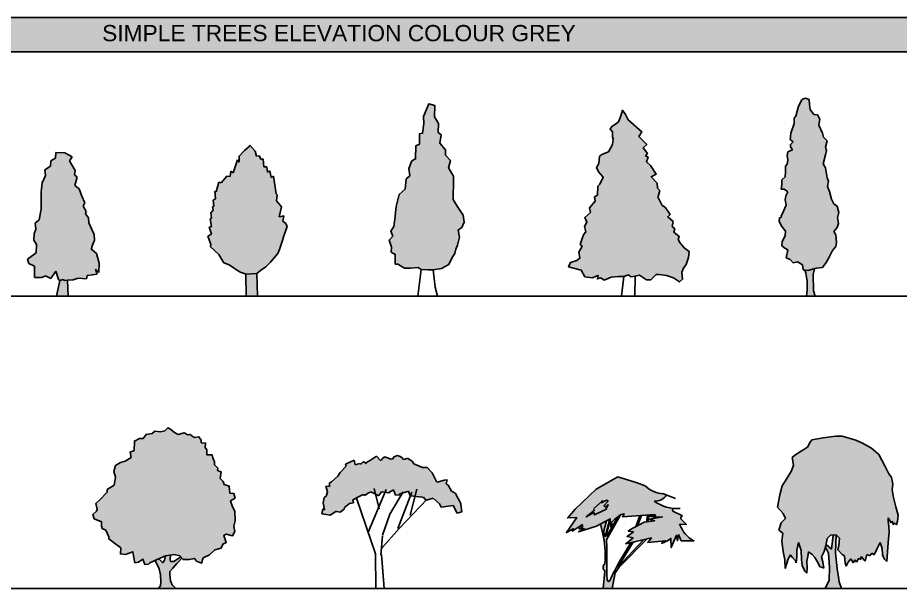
# Model space of a CAD drawing. Header units: millimetres. Extents: x 23281 to 186461, y 175321 to 253200.
# Drawn here: x 88103 to 142352, y 218105 to 253200 of the extents above; entities that cross this region are included whole.
import ezdxf

# ---------------------------------------------------------------- set-up
doc = ezdxf.new("R2010")
doc.units = ezdxf.units.MM
doc.layers.add('www.cad-blocks.net', color=7, linetype='Continuous')
doc.styles.get("Standard").update_dxf_attribs({"font": 'arial.ttf'})

# ---------------------------------------------------------------- blocks, each defined once
blk = doc.blocks.new('A$C625408B2')
for color, points in [(255, [(3917, 2867), (3983, 3142), (4118, 3458), (4086, 3802), (3946, 4105), (3766, 4517), (3734, 4831), (3556, 5065), (3594, 5203), (3414, 5546), (3521, 5753), (3341, 6164), (3170, 6615), (2893, 6819), (3056, 7332), (2888, 7468), (2915, 7743), (2567, 8330), (2742, 8568), (2288, 8810), (1737, 8835), (1711, 8491), (1437, 8321), (1400, 8007), (1058, 7768), (1100, 7424), (897, 6971), (832, 6420), (836, 5938), (841, 5359), (803, 5152), (708, 4699), (464, 4491), (507, 4118), (401, 3842), (374, 3458), (543, 3184), (518, 2673), (0, 2286), (71, 2011), (416, 1847), (422, 1159), (559, 1160), (874, 1162), (1109, 1263), (1424, 1098), (1726, 1543), (1907, 1033), (1976, 965), (2190, 1026), (2262, 973), (2457, 998), (2801, 1001), (3105, 1111), (3626, 1076), (3654, 1282), (4273, 1356), (4172, 1670), (4380, 1465), (4405, 2045), (4233, 2633), (3956, 2867)]), (253, [(2457, 998), (2262, 973), (2190, 1026), (1976, 965), (1777, 0), (2494, 0)])]:
    blk.add_hatch(color=color).paths.add_polyline_path(points)
at = {"color": 254}
for p, q in [((1737, 8835), (1711, 8491)), ((2288, 8810), (1737, 8835)), ((2742, 8568), (2288, 8810)), ((1437, 8321), (1400, 8007)), ((1711, 8491), (1437, 8321)), ((2567, 8330), (2742, 8568)), ((2915, 7743), (2567, 8330)), ((1400, 8007), (1058, 7768)), ((1058, 7768), (1100, 7424)), ((2888, 7468), (2915, 7743)), ((1100, 7424), (897, 6971)), ((3056, 7332), (2888, 7468)), ((2893, 6819), (3056, 7332)), ((897, 6971), (832, 6420)), ((3170, 6615), (2893, 6819)), ((3341, 6164), (3170, 6615)), ((832, 6420), (836, 5938)), ((3521, 5753), (3341, 6164)), ((836, 5938), (841, 5359)), ((3414, 5546), (3521, 5753)), ((3594, 5203), (3414, 5546)), ((803, 5152), (708, 4699)), ((841, 5359), (803, 5152)), ((3556, 5065), (3594, 5203)), ((3734, 4831), (3556, 5065)), ((708, 4699), (464, 4491)), ((464, 4491), (507, 4118)), ((3766, 4517), (3734, 4831)), ((3946, 4105), (3766, 4517)), ((401, 3842), (374, 3458)), ((507, 4118), (401, 3842)), ((4086, 3802), (3946, 4105)), ((4118, 3458), (4086, 3802)), ((374, 3458), (543, 3184)), ((3983, 3142), (4118, 3458)), ((543, 3184), (518, 2673)), ((3917, 2867), (3983, 3142)), ((3956, 2867), (3917, 2867)), ((4233, 2633), (3956, 2867)), ((518, 2673), (0, 2286)), ((0, 2286), (71, 2011)), ((4405, 2045), (4233, 2633)), ((71, 2011), (416, 1847)), ((416, 1847), (422, 1159)), ((4273, 1356), (4172, 1670)), ((4172, 1670), (4380, 1465)), ((4380, 1465), (4405, 2045)), ((422, 1159), (559, 1160)), ((559, 1160), (874, 1162)), ((874, 1162), (1109, 1263)), ((1109, 1263), (1424, 1098)), ((1424, 1098), (1726, 1543)), ((1726, 1543), (1907, 1033)), ((2801, 1001), (3105, 1111)), ((3105, 1111), (3626, 1076)), ((3626, 1076), (3654, 1282)), ((3654, 1282), (4273, 1356)), ((1976, 965), (1777, 0)), ((1907, 1033), (1976, 965)), ((1976, 965), (2190, 1026)), ((2190, 1026), (2262, 973)), ((2262, 973), (2457, 998)), ((2457, 998), (2801, 1001)), ((2494, 0), (2457, 998))]:
    blk.add_line(p, q, dxfattribs=at)
blk = doc.blocks.new('A$C749C6004')
for color, points in [(255, [(4594, 4614), (4665, 4951), (4371, 4875), (4514, 5497), (4216, 5864), (4255, 6232), (4181, 6306), (4025, 7378), (3878, 7304), (3801, 7714), (3655, 7628), (3610, 7965), (3431, 7963), (3385, 8447), (3238, 8404), (3162, 8625), (2983, 8623), (2907, 8918), (2568, 9283), (2537, 9209), (2244, 8954), (1909, 8615), (1912, 8246), (1806, 8393), (1734, 8140), (1549, 7580), (1401, 7695), (1372, 7358), (1150, 7388), (817, 6985), (669, 7015), (495, 6424), (421, 6466), (456, 5982), (309, 5907), (354, 5539), (281, 5506), (314, 5286), (168, 5137), (212, 4800), (139, 4768), (216, 4284), (69, 4252), (220, 3811), (0, 3693), (183, 3179), (153, 3031), (672, 2561), (971, 2048), (1298, 1934), (1934, 1497), (2335, 1353), (2998, 1400), (3218, 1581), (3553, 1805), (3626, 1879), (3845, 2102), (4283, 2621), (4387, 2885), (4572, 3434), (4644, 3656), (4860, 4289), (4785, 4468)]), (253, [(2998, 1400), (2335, 1353), (2345, 0), (3051, 0)])]:
    blk.add_hatch(color=color).paths.add_polyline_path(points)
at = {"color": 254}
for p, q in [((2568, 9283), (2537, 9209)), ((2907, 8918), (2568, 9283)), ((2244, 8954), (1909, 8615)), ((2537, 9209), (2244, 8954)), ((2983, 8623), (2907, 8918)), ((1734, 8140), (1549, 7580)), ((1806, 8393), (1734, 8140)), ((1912, 8246), (1806, 8393)), ((1909, 8615), (1912, 8246)), ((3162, 8625), (2983, 8623)), ((3238, 8404), (3162, 8625)), ((3385, 8447), (3238, 8404)), ((3431, 7963), (3385, 8447)), ((1401, 7695), (1372, 7358)), ((1549, 7580), (1401, 7695)), ((3610, 7965), (3431, 7963)), ((3655, 7628), (3610, 7965)), ((3801, 7714), (3655, 7628)), ((3878, 7304), (3801, 7714)), ((1150, 7388), (817, 6985)), ((1372, 7358), (1150, 7388)), ((4025, 7378), (3878, 7304)), ((4181, 6306), (4025, 7378)), ((669, 7015), (495, 6424)), ((817, 6985), (669, 7015)), ((456, 5982), (309, 5907)), ((495, 6424), (421, 6466)), ((421, 6466), (456, 5982)), ((4255, 6232), (4181, 6306)), ((4216, 5864), (4255, 6232)), ((354, 5539), (281, 5506)), ((281, 5506), (314, 5286)), ((309, 5907), (354, 5539)), ((4514, 5497), (4216, 5864)), ((4371, 4875), (4514, 5497)), ((314, 5286), (168, 5137)), ((168, 5137), (212, 4800)), ((4665, 4951), (4371, 4875)), ((4594, 4614), (4665, 4951)), ((212, 4800), (139, 4768)), ((139, 4768), (216, 4284)), ((4785, 4468), (4594, 4614)), ((4860, 4289), (4785, 4468)), ((220, 3811), (0, 3693)), ((216, 4284), (69, 4252)), ((69, 4252), (220, 3811)), ((4644, 3656), (4860, 4289)), ((0, 3693), (183, 3179)), ((4387, 2885), (4572, 3434)), ((4572, 3434), (4644, 3656)), ((183, 3179), (153, 3031)), ((153, 3031), (672, 2561)), ((4283, 2621), (4387, 2885)), ((672, 2561), (971, 2048)), ((3845, 2102), (4283, 2621)), ((971, 2048), (1298, 1934)), ((1298, 1934), (1934, 1497)), ((3218, 1581), (3553, 1805)), ((3553, 1805), (3626, 1879)), ((3626, 1879), (3845, 2102)), ((1934, 1497), (2335, 1353)), ((2335, 1353), (2998, 1400)), ((2335, 1353), (2345, 0)), ((2998, 1400), (3218, 1581)), ((3051, 0), (2998, 1400))]:
    blk.add_line(p, q, dxfattribs=at)
blk = doc.blocks.new('A$C4D9C0308')
for color, points in [(253, [(1973, 1655), (2406, 1623), (2710, 1629), (3225, 1707), (3665, 1963), (3883, 2375), (4029, 2629), (4100, 2893), (4204, 3146), (4316, 3632), (4239, 4073), (4459, 4222), (4603, 4550), (4558, 4992), (4185, 5547), (3929, 5945), (3927, 6208), (3953, 6904), (3949, 7388), (3651, 7902), (3763, 8345), (3465, 8679), (3463, 9006), (3123, 9414), (3192, 9930), (3012, 10076), (3040, 10624), (2784, 11033), (2810, 11728), (2440, 11841), (2120, 11059), (2124, 10617), (2054, 10027), (1865, 9993), (1870, 9362), (1650, 9255), (1625, 8444), (1404, 8326), (1219, 7851), (1264, 7398), (1045, 7218), (976, 6585), (610, 6256), (426, 5518), (397, 5149), (358, 4738), (288, 4295), (112, 3999), (219, 3705), (0, 3450), (151, 3009), (122, 2714), (375, 2569), (380, 1979), (527, 1980), (940, 1720), (1309, 1723), (1782, 1769)]), (255, [(976, 6585), (610, 6256), (426, 5518), (397, 5149), (358, 4738), (288, 4295), (112, 3999), (219, 3705), (0, 3450), (151, 3009), (122, 2714), (375, 2569), (380, 1979), (527, 1980), (940, 1720), (1309, 1723), (1782, 1769), (1973, 1655), (2406, 1623), (2710, 1629), (3225, 1707), (3665, 1963), (3883, 2375), (4029, 2629), (4100, 2893), (4204, 3146), (4316, 3632), (4239, 4073), (4459, 4222), (4603, 4550), (4558, 4992), (4185, 5547), (3929, 5945), (3927, 6208), (3953, 6904), (3949, 7388), (3651, 7902), (3763, 8345), (3465, 8679), (3463, 9006), (3123, 9414), (3192, 9930), (3012, 10076), (3040, 10624), (2784, 11033), (2810, 11728), (2440, 11841), (2120, 11059), (2124, 10617), (2054, 10027), (1865, 9993), (1870, 9362), (1650, 9255), (1625, 8444), (1404, 8326), (1219, 7851), (1264, 7398), (1045, 7218)])]:
    blk.add_hatch(color=color).paths.add_polyline_path(points)
at = {"color": 254}
for p, q in [((1973, 1655), (2406, 1623)), ((2406, 1623), (2710, 1629))]:
    blk.add_line(p, q, dxfattribs=at)
blk.add_lwpolyline([(2975, 0), (2824, 556), (2710, 1629), (3225, 1707), (3665, 1963), (3883, 2375), (4029, 2629), (4100, 2893), (4204, 3146), (4316, 3632), (4239, 4073), (4459, 4222), (4603, 4550), (4558, 4992), (4185, 5547), (3929, 5945), (3927, 6208), (3953, 6904), (3949, 7388), (3651, 7902), (3763, 8345), (3465, 8679), (3463, 9006), (3123, 9414), (3192, 9930), (3012, 10076), (3040, 10624), (2784, 11033), (2810, 11728), (2440, 11841), (2120, 11059), (2124, 10617), (2054, 10027), (1865, 9993), (1870, 9362), (1650, 9255), (1625, 8444), (1404, 8326), (1219, 7851), (1264, 7398), (1045, 7218), (976, 6585), (610, 6256), (426, 5518), (397, 5149), (358, 4738), (288, 4295), (112, 3999), (219, 3705), (0, 3450), (151, 3009), (122, 2714), (375, 2569), (380, 1979), (527, 1980), (940, 1720), (1309, 1723), (1782, 1769), (1973, 1655), (1764, 0)], dxfattribs=at)
blk = doc.blocks.new('A$C4ED7398E')
for color, points in [(253, [(3395, 1223), (3695, 1322), (3820, 1186), (4101, 1228), (4353, 1304), (4797, 1012), (5061, 1014), (5384, 1343), (5574, 1345), (6017, 1275), (6460, 1131), (6831, 881), (7008, 1061), (6973, 1472), (7077, 1725), (7222, 1947), (7366, 2391), (7406, 2760), (7109, 2978), (6725, 3462), (6809, 3682), (6470, 3932), (6542, 4153), (6362, 4299), (6433, 4595), (6094, 4887), (6240, 5035), (5942, 5475), (5762, 5590), (5537, 6030), (5495, 6062), (5607, 6505), (5459, 6651), (5456, 6946), (5085, 7354), (5378, 7503), (5037, 8048), (4783, 8267), (4886, 8563), (4738, 8635), (4852, 8784), (4586, 9119), (4806, 9341), (4328, 9822), (4505, 10118), (3657, 10849), (3507, 11174), (3315, 11436), (3213, 11098), (3068, 10728), (2880, 10579), (2660, 10430), (2556, 10282), (2704, 10104), (2707, 9809), (2740, 9652), (2711, 9325), (2451, 8881), (2083, 8730), (1905, 8613), (1867, 8171), (1721, 7917), (1839, 7655), (2136, 7330), (1919, 6886), (1804, 6770), (1777, 6222), (1588, 6105), (1632, 5852), (1298, 5439), (1343, 5145), (1008, 4847), (1126, 4553), (981, 4299), (1057, 3963), (943, 3815), (839, 3561), (726, 3192), (843, 3077), (625, 2707), (701, 2339), (513, 2190), (114, 2081), (0, 1817), (222, 1745), (781, 1602), (1005, 1204), (1448, 1134), (1815, 1284), (1775, 1062), (1995, 1138), (2186, 992), (2627, 1174), (3069, 1220)]), (255, [(5762, 5590), (5537, 6030), (5495, 6062), (5607, 6505), (5459, 6651), (5456, 6946), (5085, 7354), (5378, 7503), (5037, 8048), (4783, 8267), (4886, 8563), (4738, 8635), (4852, 8784), (4586, 9119), (4806, 9341), (4328, 9822), (4505, 10118), (3657, 10849), (3507, 11174), (3315, 11436), (3213, 11098), (3068, 10728), (2880, 10579), (2660, 10430), (2556, 10282), (2704, 10104), (2707, 9809), (2740, 9652), (2711, 9325), (2451, 8881), (2083, 8730), (1905, 8613), (1867, 8171), (1721, 7917), (1839, 7655), (2136, 7330), (1919, 6886), (1804, 6770), (1777, 6222), (1588, 6105), (1632, 5852), (1298, 5439), (1343, 5145), (1008, 4847), (1126, 4553), (981, 4299), (1057, 3963), (943, 3815), (839, 3561), (726, 3192), (843, 3077), (625, 2707), (701, 2339), (513, 2190), (114, 2081), (0, 1817), (222, 1745), (781, 1602), (1005, 1204), (1448, 1134), (1815, 1284), (1775, 1062), (1995, 1138), (2186, 992), (2627, 1174), (3069, 1220), (3395, 1223), (3695, 1322), (3820, 1186), (4101, 1228), (4353, 1304), (4797, 1012), (5061, 1014), (5384, 1343), (5574, 1345), (6017, 1275), (6460, 1131), (6831, 881), (7008, 1061), (6973, 1472), (7077, 1725), (7222, 1947), (7366, 2391), (7406, 2760), (7109, 2978), (6725, 3462), (6809, 3682), (6470, 3932), (6542, 4153), (6362, 4299), (6433, 4595), (6094, 4887), (6240, 5035), (5942, 5475)])]:
    blk.add_hatch(color=color).paths.add_polyline_path(points)
at = {"color": 254}
for p, q in [((3395, 1223), (3695, 1322)), ((3695, 1322), (3820, 1186)), ((3820, 1186), (4101, 1228))]:
    blk.add_line(p, q, dxfattribs=at)
blk.add_lwpolyline([(4068, 0), (4101, 1228), (4353, 1304), (4797, 1012), (5061, 1014), (5384, 1343), (5574, 1345), (6017, 1275), (6460, 1131), (6831, 881), (7008, 1061), (6973, 1472), (7077, 1725), (7222, 1947), (7366, 2391), (7406, 2760), (7109, 2978), (6843, 3313), (6736, 3492), (6809, 3682), (6470, 3932), (6542, 4153), (6362, 4299), (6433, 4595), (6094, 4887), (6240, 5035), (5942, 5475), (5762, 5590), (5537, 6030), (5495, 6062), (5607, 6505), (5459, 6651), (5456, 6946), (5085, 7354), (5378, 7503), (5037, 8048), (4783, 8267), (4886, 8563), (4738, 8635), (4852, 8784), (4586, 9119), (4806, 9341), (4328, 9822), (4505, 10118), (3657, 10849), (3507, 11174), (3315, 11436), (3213, 11098), (3068, 10728), (2880, 10579), (2660, 10430), (2556, 10282), (2704, 10104), (2707, 9809), (2740, 9652), (2711, 9325), (2451, 8881), (2083, 8730), (1905, 8613), (1867, 8171), (1721, 7917), (1839, 7655), (2136, 7330), (1919, 6886), (1804, 6770), (1777, 6222), (1588, 6105), (1632, 5852), (1298, 5439), (1343, 5145), (1008, 4847), (1126, 4553), (981, 4299), (1057, 3963), (943, 3815), (839, 3561), (726, 3192), (843, 3077), (625, 2707), (701, 2339), (513, 2190), (114, 2081), (0, 1817), (222, 1745), (781, 1602), (1005, 1204), (1448, 1134), (1815, 1284), (1775, 1062), (1995, 1138), (2186, 992), (2627, 1174), (3069, 1220), (3395, 1223), (3257, 0)], dxfattribs=at)
blk = doc.blocks.new('A$C0BED3617')
for color, points in [(255, [(3096, 6441), (2981, 6745), (3045, 7071), (2951, 7275), (2853, 7905), (2712, 8136), (2847, 8694), (2917, 8973), (2843, 9178), (2959, 9551), (2725, 9781), (2677, 10039), (2441, 10522), (2504, 10893), (2363, 11151), (2131, 11169), (1916, 11492), (1867, 11797), (1845, 12095), (1632, 12187), (1447, 12119), (1401, 12072), (1198, 11699), (1037, 11068), (925, 10954), (928, 10629), (720, 10024), (702, 9818), (677, 9632), (864, 9488), (706, 9327), (707, 9188), (821, 9003), (544, 8882), (499, 8649), (547, 8397), (503, 8118), (391, 7998), (394, 7673), (370, 7348), (166, 7161), (168, 6882), (124, 6583), (310, 6585), (543, 6421), (406, 6168), (381, 5935), (430, 5611), (274, 5238), (137, 4932), (157, 4866), (18, 4818), (0, 4606), (162, 4282), (396, 4005), (378, 3727), (196, 3354), (171, 3095), (358, 2957), (544, 2846), (436, 2354), (688, 2263), (856, 2059), (1134, 2107), (1434, 1924), (1483, 1619), (1762, 1575), (2278, 1718), (2669, 1768), (2898, 2075), (3062, 2355), (3291, 2821), (3494, 3054), (3539, 3307), (3489, 3771), (3374, 3982), (3578, 4236), (3649, 4475), (3600, 4820), (3664, 5145), (3568, 5542), (3361, 5680), (3219, 5977)]), (253, [(2095, 1346), (2175, 1690), (1762, 1575), (1576, 1604), (1650, 1415), (1720, 925), (1725, 368), (1680, 0), (2218, 0), (2123, 324)])]:
    blk.add_hatch(color=color).paths.add_polyline_path(points)
at = {"color": 254}
for p, q in [((1198, 11699), (1401, 12072)), ((1401, 12072), (1447, 12119)), ((1447, 12119), (1632, 12187)), ((1632, 12187), (1845, 12095)), ((1845, 12095), (1867, 11797)), ((1037, 11068), (1198, 11699)), ((1867, 11797), (1916, 11492)), ((1916, 11492), (2131, 11169)), ((925, 10954), (1037, 11068)), ((928, 10629), (925, 10954)), ((2131, 11169), (2363, 11151)), ((2363, 11151), (2504, 10893)), ((2504, 10893), (2441, 10522)), ((720, 10024), (928, 10629)), ((2441, 10522), (2677, 10039)), ((677, 9632), (702, 9818)), ((702, 9818), (720, 10024)), ((2677, 10039), (2725, 9781)), ((2725, 9781), (2959, 9551)), ((864, 9488), (677, 9632)), ((706, 9327), (864, 9488)), ((707, 9188), (706, 9327)), ((2959, 9551), (2843, 9178)), ((499, 8649), (544, 8882)), ((544, 8882), (821, 9003)), ((821, 9003), (707, 9188)), ((2847, 8694), (2712, 8136)), ((2843, 9178), (2917, 8973)), ((2917, 8973), (2847, 8694)), ((547, 8397), (499, 8649)), ((503, 8118), (547, 8397)), ((370, 7348), (394, 7673)), ((391, 7998), (503, 8118)), ((394, 7673), (391, 7998)), ((2712, 8136), (2853, 7905)), ((2853, 7905), (2951, 7275)), ((166, 7161), (370, 7348)), ((168, 6882), (166, 7161)), ((2951, 7275), (3045, 7071)), ((3045, 7071), (2981, 6745)), ((124, 6583), (168, 6882)), ((310, 6585), (124, 6583)), ((543, 6421), (310, 6585)), ((2981, 6745), (3096, 6441)), ((381, 5935), (406, 6168)), ((406, 6168), (543, 6421)), ((3096, 6441), (3219, 5977)), ((3219, 5977), (3361, 5680)), ((274, 5238), (430, 5611)), ((430, 5611), (381, 5935)), ((3361, 5680), (3568, 5542)), ((3568, 5542), (3664, 5145)), ((137, 4932), (274, 5238)), ((157, 4866), (137, 4932)), ((3664, 5145), (3600, 4820)), ((0, 4606), (18, 4818)), ((162, 4282), (0, 4606)), ((18, 4818), (157, 4866)), ((3649, 4475), (3578, 4236)), ((3600, 4820), (3649, 4475)), ((396, 4005), (162, 4282)), ((378, 3727), (396, 4005)), ((3578, 4236), (3374, 3982)), ((3374, 3982), (3489, 3771)), ((171, 3095), (196, 3354)), ((196, 3354), (378, 3727)), ((3489, 3771), (3539, 3307)), ((3539, 3307), (3494, 3054)), ((358, 2957), (171, 3095)), ((544, 2846), (358, 2957)), ((436, 2354), (544, 2846)), ((3291, 2821), (3062, 2355)), ((3494, 3054), (3291, 2821)), ((688, 2263), (436, 2354)), ((856, 2059), (688, 2263)), ((3062, 2355), (2898, 2075)), ((1134, 2107), (856, 2059)), ((1434, 1924), (1134, 2107)), ((1483, 1619), (1434, 1924)), ((2278, 1718), (1762, 1575)), ((2175, 1690), (2095, 1346)), ((2669, 1768), (2278, 1718)), ((2898, 2075), (2669, 1768)), ((1762, 1575), (1483, 1619)), ((1650, 1415), (1576, 1604)), ((1720, 925), (1650, 1415)), ((2095, 1346), (2123, 324)), ((1725, 368), (1720, 925)), ((1680, 0), (1725, 368)), ((2123, 324), (2218, 0))]:
    blk.add_line(p, q, dxfattribs=at)
blk = doc.blocks.new('A$C17564C10')
for color, points in [(255, [(7813, 6759), (7877, 7166), (7661, 7242), (7686, 7382), (7470, 7598), (7470, 7788), (7382, 8030), (7331, 8220), (7000, 8220), (7000, 8525), (6899, 8652), (6924, 8932), (6657, 8957), (6657, 9122), (6518, 9313), (6216, 9270), (5971, 9465), (5844, 9440), (5616, 9554), (5247, 9465), (5018, 9580), (4777, 9796), (4612, 9872), (4421, 9681), (4154, 9630), (3799, 9656), (3646, 9529), (3265, 9465), (3100, 9224), (2859, 9224), (2554, 9059), (2528, 8487), (2287, 8385), (2363, 8055), (1982, 7814), (1690, 7737), (1385, 7547), (1283, 7191), (1385, 6835), (1309, 6352), (877, 6073), (877, 5921), (406, 5425), (190, 5209), (269, 4805), (0, 4536), (89, 4282), (521, 4091), (521, 3824), (572, 3684), (788, 3583), (978, 3176), (978, 3036), (1410, 2719), (1715, 2490), (1690, 2122), (2007, 2084), (2452, 2249), (2503, 2007), (2579, 1575), (2795, 1601), (3075, 1791), (3202, 1461), (3418, 1486), (3506, 1575), (3989, 1791), (4459, 2007), (4993, 2084), (5349, 2007), (5539, 1766), (5920, 1766), (6251, 1842), (6378, 1677), (6683, 1550), (6784, 1868), (7166, 2058), (7496, 2363), (7877, 2465), (7979, 2719), (8195, 2820), (8042, 3252), (8195, 3341), (8576, 3227), (8716, 3494), (8665, 3824), (8741, 4155), (8716, 4752), (8576, 5018), (8449, 5374), (8741, 5539), (8665, 5832), (8411, 5857), (8385, 6289), (8068, 6378), (8004, 6568)]), (253, [(5158, 1525), (5272, 1626), (5473, 1850), (5396, 1948), (4968, 1652), (4777, 1652), (4752, 1766), (4771, 2052), (4459, 2007), (4396, 1741), (4294, 1575), (4205, 1677), (4063, 1825), (3989, 1791), (3819, 1715), (4078, 1194), (4154, 839), (4180, 407), (4154, 165), (4015, 0), (5098, 0), (4993, 102), (4866, 216), (4777, 457), (4726, 839), (4726, 1029), (4917, 1245)])]:
    blk.add_hatch(color=color).paths.add_polyline_path(points)
at = {"color": 255}
for points in [[(4459, 2007), (3989, 1791), (3506, 1575), (3418, 1486), (3202, 1461), (3075, 1791), (2795, 1601), (2579, 1575), (2503, 2007), (2452, 2249), (2007, 2084), (1690, 2122), (1715, 2490), (1410, 2719), (978, 3036), (978, 3176), (788, 3583), (572, 3684), (521, 3824), (521, 4091), (89, 4282), (0, 4536), (216, 4752), (254, 4879), (190, 5209), (406, 5425), (877, 5921), (877, 6073), (1309, 6352), (1385, 6835), (1283, 7191), (1385, 7547), (1690, 7737), (1982, 7814), (2363, 8055), (2287, 8385), (2528, 8487), (2554, 9059), (2859, 9224), (3100, 9224), (3265, 9465), (3646, 9529), (3799, 9656), (4154, 9630), (4421, 9681), (4612, 9872), (4777, 9796), (5018, 9580), (5247, 9465), (5616, 9554), (5844, 9440), (5971, 9465), (6162, 9313), (6251, 9275), (6518, 9313), (6657, 9122), (6657, 8957), (6924, 8932), (6899, 8652), (7000, 8525), (7000, 8220), (7331, 8220), (7382, 8030), (7470, 7788), (7470, 7598), (7686, 7382), (7661, 7242), (7877, 7166), (7813, 6759), (8004, 6568), (8068, 6378), (8385, 6289), (8411, 5857), (8665, 5832), (8741, 5539), (8449, 5374), (8576, 5018), (8716, 4752), (8741, 4155), (8665, 3824), (8716, 3494), (8576, 3227), (8195, 3341), (8042, 3252), (8195, 2820), (7979, 2719), (7877, 2465), (7496, 2363), (7166, 2058), (6784, 1868), (6683, 1550), (6378, 1677), (6251, 1842), (5920, 1766), (5539, 1766), (5349, 2007), (4993, 2084), (4459, 2007)], [(4015, 0), (4154, 165), (4180, 407), (4154, 839), (4078, 1194), (3819, 1715)], [(4063, 1825), (4205, 1677), (4294, 1575), (4396, 1741), (4459, 2007)], [(5098, 0), (4993, 102), (4866, 216), (4777, 457), (4726, 839), (4726, 1029), (4917, 1245), (5158, 1525), (5272, 1626), (5473, 1850)], [(4771, 2052), (4752, 1766), (4777, 1652), (4968, 1652), (5396, 1948)]]:
    blk.add_lwpolyline(points, dxfattribs=at)
blk = doc.blocks.new('A$C12F51814')
blk.add_hatch(color=255).paths.add_polyline_path([(6781, 7097), (6481, 7427), (6399, 7435), (6186, 7436), (5666, 7665), (5573, 7798), (5532, 7849), (5375, 7931), (5333, 7982), (5251, 7990), (5030, 7925), (4914, 8051), (4815, 8117), (4666, 8169), (4421, 8097), (4398, 7994), (4325, 7973), (4227, 7944), (4103, 8003), (3864, 8092), (3735, 7990), (3678, 7910), (3614, 7859), (3372, 8139), (2926, 7847), (2763, 7768), (2707, 7687), (2566, 7805), (2405, 7630), (2338, 7674), (2045, 7588), (1983, 7889), (1470, 7642), (1505, 7524), (1142, 7131), (998, 6897), (594, 6554), (480, 6488), (467, 6262), (246, 6292), (350, 5939), (272, 5661), (158, 5596), (95, 5261), (170, 4834), (71, 4900), (0, 4579), (511, 4504), (876, 4718), (901, 4718), (1131, 4687), (1382, 4872), (1405, 4974), (1704, 5222), (1958, 5265), (1906, 5441), (2345, 5666), (2508, 5745), (2532, 5753), (2557, 5760), (2614, 5745), (2647, 5723), (2672, 5730), (2866, 5883), (2988, 5919), (3013, 5927), (3294, 5786), (3318, 5793), (3385, 5749), (3417, 5726), (3475, 5712), (3499, 5719), (3677, 5930), (4120, 5870), (4153, 5848), (4160, 5914), (4412, 6051), (4532, 5736), (4794, 5749), (4777, 5808), (5290, 5959), (5339, 5974), (5409, 5739), (5450, 5687), (6164, 5610), (6222, 5595), (6247, 5602), (6372, 5448), (6430, 5433), (6846, 5556), (7245, 5194), (7330, 4996), (8074, 5088), (8319, 4617), (8613, 4704), (8556, 5166), (8539, 5225), (8226, 5835), (8094, 5924), (7970, 5983), (7760, 6336), (7651, 6431), (7713, 6673), (7534, 6652), (7117, 6529), (7051, 6573)])
at = {"color": 255}
for p, q in [((2926, 7847), (3372, 8139)), ((3372, 8139), (3614, 7859)), ((4421, 8097), (4666, 8169)), ((4666, 8169), (4815, 8117)), ((1470, 7642), (1983, 7889)), ((1505, 7524), (1470, 7642)), ((1983, 7889), (2045, 7588)), ((2045, 7588), (2338, 7674)), ((2338, 7674), (2405, 7630)), ((2405, 7630), (2566, 7805)), ((2566, 7805), (2707, 7687)), ((2707, 7687), (2763, 7768)), ((2763, 7768), (2926, 7847)), ((3614, 7859), (3678, 7910)), ((3678, 7910), (3735, 7990)), ((3735, 7990), (3864, 8092)), ((3864, 8092), (4103, 8003)), ((4103, 8003), (4227, 7944)), ((4227, 7944), (4325, 7973)), ((4325, 7973), (4398, 7994)), ((4398, 7994), (4421, 8097)), ((4815, 8117), (4914, 8051)), ((4914, 8051), (5030, 7925)), ((5030, 7925), (5251, 7990)), ((5251, 7990), (5333, 7982)), ((5333, 7982), (5375, 7931)), ((5375, 7931), (5532, 7849)), ((5532, 7849), (5573, 7798)), ((5573, 7798), (5666, 7665)), ((5666, 7665), (6186, 7436)), ((998, 6897), (1142, 7131)), ((1142, 7131), (1505, 7524)), ((6186, 7436), (6399, 7435)), ((6399, 7435), (6481, 7427)), ((6481, 7427), (6781, 7097)), ((6781, 7097), (7051, 6573)), ((480, 6488), (594, 6554)), ((594, 6554), (998, 6897)), ((7051, 6573), (7117, 6529)), ((7117, 6529), (7534, 6652)), ((7534, 6652), (7713, 6673)), ((7713, 6673), (7651, 6431)), ((350, 5939), (246, 6292)), ((246, 6292), (467, 6262)), ((467, 6262), (480, 6488)), ((4412, 6051), (4160, 5914)), ((4532, 5736), (4412, 6051)), ((5339, 5974), (5290, 5959)), ((5409, 5739), (5339, 5974)), ((7651, 6431), (7760, 6336)), ((7760, 6336), (7970, 5983)), ((7970, 5983), (8094, 5924)), ((95, 5261), (158, 5596)), ((158, 5596), (272, 5661)), ((272, 5661), (350, 5939)), ((2345, 5666), (1906, 5441)), ((1906, 5441), (1958, 5265)), ((2508, 5745), (2345, 5666)), ((2532, 5753), (2508, 5745)), ((2557, 5760), (2532, 5753)), ((2614, 5745), (2557, 5760)), ((2647, 5723), (2614, 5745)), ((2672, 5730), (2647, 5723)), ((2866, 5883), (2672, 5730)), ((2988, 5919), (2866, 5883)), ((3013, 5927), (2988, 5919)), ((3294, 5786), (3013, 5927)), ((3318, 5793), (3294, 5786)), ((3385, 5749), (3318, 5793)), ((3417, 5726), (3385, 5749)), ((3475, 5712), (3417, 5726)), ((3499, 5719), (3475, 5712)), ((3677, 5930), (3499, 5719)), ((4120, 5870), (3677, 5930)), ((4153, 5848), (4120, 5870)), ((4160, 5914), (4153, 5848)), ((4794, 5749), (4532, 5736)), ((5290, 5959), (4777, 5808)), ((4777, 5808), (4794, 5749)), ((5450, 5687), (5409, 5739)), ((6164, 5610), (5450, 5687)), ((6222, 5595), (6164, 5610)), ((6247, 5602), (6222, 5595)), ((6372, 5448), (6247, 5602)), ((6430, 5433), (6372, 5448)), ((6846, 5556), (6430, 5433)), ((7245, 5194), (6846, 5556)), ((8094, 5924), (8226, 5835)), ((8226, 5835), (8539, 5225)), ((0, 4579), (71, 4900)), ((71, 4900), (170, 4834)), ((170, 4834), (95, 5261)), ((1405, 4974), (1382, 4872)), ((1704, 5222), (1405, 4974)), ((1958, 5265), (1704, 5222)), ((7330, 4996), (7245, 5194)), ((8074, 5088), (7330, 4996)), ((8319, 4617), (8074, 5088)), ((8539, 5225), (8556, 5166)), ((8556, 5166), (8613, 4704)), ((511, 4504), (0, 4579)), ((876, 4718), (511, 4504)), ((901, 4718), (876, 4718)), ((1131, 4687), (901, 4718)), ((1382, 4872), (1131, 4687)), ((8613, 4704), (8319, 4617))]:
    blk.add_line(p, q, dxfattribs=at)
at = {"color": 253}
for p, q in [((2869, 3490), (3964, 6083)), ((3531, 4889), (3224, 6145)), ((5440, 4500), (5848, 6092)), ((2126, 5553), (3305, 2127)), ((4189, 4561), (5006, 5939)), ((4674, 3674), (5541, 5909)), ((4751, 3674), (6488, 5478)), ((3741, 3263), (4189, 4561)), ((3679, 2449), (4751, 3674)), ((3628, 2051), (3741, 3225)), ((3322, 0), (3305, 2127)), ((3665, 2089), (3832, 0))]:
    blk.add_line(p, q, dxfattribs=at)
blk = doc.blocks.new('A$C21AB3D4C')
for color, points in [(255, [(5399, 5366, 0.287546), (6148, 5747), (5970, 5816, -0.191492), (4847, 6312), (4276, 6502), (3153, 6856), (1832, 6099), (532, 4870), (79, 4327), (631, 4350), (0, 3428), (414, 3664), (355, 3523), (985, 3924), (906, 3783), (1025, 3806), (768, 3664), (1104, 3664), (749, 3475), (1852, 3830), (2680, 4279), (2699, 3995), (2975, 4255), (3330, 4516), (3527, 4587), (3527, 4492), (3448, 4397), (5418, 4539), (5477, 4468), (5064, 4449), (5061, 4433), (5438, 4374), (5931, 4397), (5083, 4255), (5418, 4161), (4768, 4066), (3901, 3594), (3803, 3523), (4118, 3475), (3724, 3191), (4098, 3097), (3645, 2742), (5221, 3097), (5005, 2813), (6069, 2931), (5852, 2766), (6206, 2931), (6423, 3073), (6443, 2506), (6758, 3262), (6817, 2931), (6896, 3310), (7054, 2931), (7801, 2931, -0.174213), (6955, 3948), (7369, 3924), (7093, 4208, -0.648087), (7132, 4468), (6541, 4752, -0.530242), (6609, 4916, -0.140424)]), (253, [(3330, 4516), (3162, 4392), (2483, 3215), (2443, 3286), (2690, 4137), (2680, 4279), (2656, 4264), (2384, 3191), (2286, 3451), (2453, 4156), (2089, 3958), (2286, 3144, -0.066246), (2364, 1513, 0.463856), (2364, 1064), (2266, 0), (2817, 0), (2995, 946), (3231, 1300), (4959, 3038), (4741, 2989), (3153, 1300), (4091, 2843), (3967, 2815), (3609, 2228), (3331, 1756), (3121, 1383), (2969, 1097), (2861, 883), (2788, 728), (2738, 617), (2699, 538), (2663, 478), (2627, 438), (2593, 419), (2561, 425), (2534, 456), (2511, 517), (2494, 608), (2483, 733), (2479, 892), (2480, 1087), (2483, 1317), (2488, 1581), (2490, 1880), (2488, 2212), (2480, 2579), (2463, 2979)])]:
    blk.add_hatch(color=color).paths.add_polyline_path(points)
h = blk.add_hatch(color=253)
h.paths.add_polyline_path([(2778, 4069), (2716, 4011), (2744, 3669), (2822, 3803)])
h.paths.add_polyline_path([(4605, 4481), (4502, 4473), (4258, 3788), (4362, 3845)])
h.paths.add_polyline_path([(5076, 4515), (4987, 4508), (4929, 4090), (5002, 4100)])
at = {"color": 255}
for points in [[(3153, 6856), (1832, 6099), (532, 4870), (79, 4327), (631, 4350), (0, 3428), (414, 3664), (355, 3523), (985, 3924), (906, 3783), (1025, 3806), (768, 3664), (1104, 3664), (749, 3475), (1852, 3830), (2680, 4279), (2656, 4264)], [(3153, 6856), (4276, 6502), (4847, 6312)], [(5970, 5816), (6699, 5532)], [(1675, 4917), (2207, 5390), (2128, 5272), (2207, 5272), (2325, 5366), (2483, 5414), (2561, 5366), (2305, 5083), (2424, 5012), (2561, 5154), (2424, 4847), (2187, 4752), (1734, 4516), (1675, 4657), (1222, 4397), (1714, 4799), (1655, 4870)], [(2690, 4137), (2443, 3286), (2483, 3215), (3162, 4392)], [(3330, 4516), (2463, 2979)], [(2680, 4279), (2699, 3995), (2975, 4255), (3330, 4516), (3527, 4587), (3527, 4492), (3448, 4397), (5418, 4539), (5477, 4468), (5064, 4449)], [(7054, 2931), (6896, 3310), (6817, 2931), (6758, 3262), (6443, 2506), (6423, 3073), (6206, 2931), (5852, 2766), (6069, 2931), (5005, 2813), (5221, 3097), (3645, 2742), (4098, 3097), (3724, 3191), (4118, 3475), (3803, 3523), (3901, 3594), (4768, 4066), (5418, 4161), (5083, 4255), (5931, 4397)], [(4256, 3783), (4502, 4473)], [(4362, 3845), (4605, 4481)], [(4926, 4066), (4987, 4508)], [(5002, 4100), (5076, 4515)], [(5061, 4433), (5438, 4374), (5931, 4397)], [(6541, 4752), (7132, 4468)], [(2089, 3958), (2286, 3144)], [(2453, 4156), (2286, 3451), (2384, 3191), (2660, 4279)], [(2744, 3669), (2716, 4011)], [(2822, 3803), (2778, 4069)], [(7093, 4208), (7369, 3924), (6955, 3948)], [(2463, 2979), (2480, 2579), (2488, 2212), (2490, 1880), (2488, 1581), (2483, 1317), (2480, 1087), (2479, 892), (2483, 733), (2494, 608), (2511, 517), (2534, 456), (2561, 425), (2593, 419), (2627, 438), (2663, 478), (2699, 538), (2738, 617), (2788, 728), (2861, 883), (2969, 1097), (3121, 1383), (3331, 1756), (3609, 2228), (3967, 2815)], [(2817, 0), (2995, 946), (3231, 1300), (4959, 3038)], [(4741, 2989), (3153, 1300), (4091, 2843)], [(7054, 2931), (7842, 2931)], [(2364, 1064), (2266, 0)]]:
    blk.add_lwpolyline(points, dxfattribs=at)
for centre, radius, start, end in [((6033, 7477), 1662, 224.4703, 267.8322), ((5470, 6154), 791, 264.813, 328.8544), ((6791, 7253), 2344, 233.573, 274.9924), ((6630, 4811), 107, 84.8673, 213.5072), ((7171, 4330), 144, 105.5447, 237.3317), ((8792, 4616), 1955, 199.9891, 240.9046), ((-3804, 2033), 6190, 355.1794, 10.3398), ((2554, 1288), 294, 130.231, 229.769)]:
    blk.add_arc(centre, radius, start, end, dxfattribs=at)
blk = doc.blocks.new('A$C739B6A44')
for color, points in [(255, [(7396, 4494), (7259, 5023), (7122, 5578), (7030, 6064), (7071, 6418), (6999, 6816), (6820, 7080), (6595, 7539), (6217, 8225), (5771, 8619), (5213, 8924), (4813, 9117), (3971, 9357), (3573, 9354), (2797, 9259), (2090, 9140), (2003, 8988), (1829, 8677), (1062, 8184), (886, 8050), (978, 7584), (848, 7229), (561, 6765), (280, 6296), (127, 5745), (0, 4992), (338, 4597), (473, 4288), (210, 4021), (81, 3577), (322, 3402), (263, 2909), (331, 2271), (449, 1761), (453, 1230), (644, 1806), (713, 1895), (775, 2054), (909, 1897), (1087, 1702), (1132, 1570), (1174, 1943), (1171, 2341), (1281, 2810), (1436, 2324), (1466, 1769), (1513, 1415), (1667, 1063), (1801, 931), (1823, 1266), (1795, 1664), (1862, 1949), (1904, 2240), (2127, 2083), (2280, 1889), (2459, 1581), (2594, 1316), (2752, 1292), (2841, 1249), (2768, 1627), (2703, 1936), (2852, 2266), (2963, 2621), (3048, 3064), (3242, 3267), (3596, 3295), (3596, 3295), (3799, 3095), (3759, 2627), (3691, 2361), (3959, 2079), (4098, 1991), (4146, 1569), (4211, 1373), (4323, 1614), (4498, 1818), (4632, 1572), (4738, 1750), (4853, 1618), (4984, 1866), (5092, 1753), (5135, 1955), (5384, 1667), (5488, 2091), (5665, 2004), (5778, 2156), (5930, 2069), (6085, 2405), (6216, 2646), (6303, 2824), (6414, 2452), (6442, 2054), (6551, 1808), (6710, 1658), (6790, 2828), (6848, 3453), (6826, 3826), (6798, 4135), (6797, 4338), (6976, 4029), (7045, 4137), (7110, 3898), (7178, 4031), (7312, 3899), (7373, 4140)]), (253, [(3560, 2183), (3596, 3295), (3595, 3295), (3419, 3281), (3318, 2402), (2977, 2696), (2963, 2621), (2936, 2536), (3118, 2161), (3194, 1277), (3175, 500), (2914, 0), (3931, 0), (3776, 397), (3728, 839), (3656, 1192)])]:
    blk.add_hatch(color=color).paths.add_polyline_path(points)
at = {"color": 255}
for p, q in [((2090, 9140), (2797, 9259)), ((2797, 9259), (3573, 9354)), ((3573, 9354), (3971, 9357)), ((3971, 9357), (4813, 9117)), ((1829, 8677), (2003, 8988)), ((2003, 8988), (2090, 9140)), ((4813, 9117), (5213, 8924)), ((5213, 8924), (5771, 8619)), ((886, 8050), (1062, 8184)), ((1062, 8184), (1829, 8677)), ((5771, 8619), (6217, 8225)), ((6217, 8225), (6595, 7539)), ((978, 7584), (886, 8050)), ((561, 6765), (848, 7229)), ((848, 7229), (978, 7584)), ((6595, 7539), (6820, 7080)), ((6820, 7080), (6999, 6816)), ((280, 6296), (561, 6765)), ((6999, 6816), (7071, 6418)), ((127, 5745), (280, 6296)), ((7071, 6418), (7030, 6064)), ((7030, 6064), (7122, 5578)), ((0, 4992), (127, 5745)), ((7122, 5578), (7259, 5023)), ((338, 4597), (0, 4992)), ((7259, 5023), (7396, 4494)), ((473, 4288), (338, 4597)), ((7396, 4494), (7373, 4140)), ((81, 3577), (210, 4021)), ((210, 4021), (473, 4288)), ((6797, 4338), (6798, 4135)), ((6976, 4029), (6797, 4338)), ((6798, 4135), (6826, 3826)), ((6826, 3826), (6848, 3453)), ((7045, 4137), (6976, 4029)), ((7110, 3898), (7045, 4137)), ((7178, 4031), (7110, 3898)), ((7312, 3899), (7178, 4031)), ((7373, 4140), (7312, 3899)), ((322, 3402), (81, 3577)), ((263, 2909), (322, 3402)), ((3242, 3267), (3048, 3064)), ((3595, 3295), (3242, 3267)), ((3419, 3281), (3318, 2402)), ((3560, 2183), (3596, 3295)), ((3799, 3095), (3595, 3295)), ((6848, 3453), (6790, 2828)), ((331, 2271), (263, 2909)), ((1281, 2810), (1171, 2341)), ((1436, 2324), (1281, 2810)), ((3048, 3064), (2963, 2621)), ((3759, 2627), (3799, 3095)), ((6303, 2824), (6216, 2646)), ((6414, 2452), (6303, 2824)), ((6790, 2828), (6710, 1658)), ((449, 1761), (331, 2271)), ((1171, 2341), (1174, 1943)), ((1466, 1769), (1436, 2324)), ((1904, 2240), (1862, 1949)), ((2127, 2083), (1904, 2240)), ((2852, 2266), (2703, 1936)), ((2963, 2621), (2852, 2266)), ((3118, 2161), (2938, 2532)), ((3318, 2402), (2977, 2696)), ((3560, 2183), (3656, 1192)), ((3691, 2361), (3759, 2627)), ((3959, 2079), (3691, 2361)), ((6085, 2405), (5930, 2069)), ((6216, 2646), (6085, 2405)), ((6442, 2054), (6414, 2452)), ((453, 1230), (449, 1761)), ((644, 1806), (453, 1230)), ((713, 1895), (644, 1806)), ((775, 2054), (713, 1895)), ((909, 1897), (775, 2054)), ((1087, 1702), (909, 1897)), ((1132, 1570), (1087, 1702)), ((1174, 1943), (1132, 1570)), ((1513, 1415), (1466, 1769)), ((1862, 1949), (1795, 1664)), ((1795, 1664), (1823, 1266)), ((2280, 1889), (2127, 2083)), ((2459, 1581), (2280, 1889)), ((2703, 1936), (2768, 1627)), ((3118, 2161), (3194, 1277)), ((4098, 1991), (3959, 2079)), ((4146, 1569), (4098, 1991)), ((4498, 1818), (4323, 1614)), ((4632, 1572), (4498, 1818)), ((4738, 1750), (4632, 1572)), ((4853, 1618), (4738, 1750)), ((4984, 1866), (4853, 1618)), ((5092, 1753), (4984, 1866)), ((5135, 1955), (5092, 1753)), ((5384, 1667), (5135, 1955)), ((5488, 2091), (5384, 1667)), ((5665, 2004), (5488, 2091)), ((5778, 2156), (5665, 2004)), ((5930, 2069), (5778, 2156)), ((6551, 1808), (6442, 2054)), ((6710, 1658), (6551, 1808)), ((1667, 1063), (1513, 1415)), ((1823, 1266), (1801, 931)), ((2594, 1316), (2459, 1581)), ((2752, 1292), (2594, 1316)), ((2841, 1249), (2752, 1292)), ((2768, 1627), (2841, 1249)), ((3194, 1277), (3175, 500)), ((3656, 1192), (3728, 839)), ((4211, 1373), (4146, 1569)), ((4323, 1614), (4211, 1373)), ((1801, 931), (1667, 1063)), ((3728, 839), (3776, 397)), ((2914, 0), (3175, 500)), ((3931, 0), (3776, 397))]:
    blk.add_line(p, q, dxfattribs=at)
blk = doc.blocks.new('FORMAT')
at = {"layer": 'www.cad-blocks.net', "true_color": 0x546d8e}
h = blk.add_hatch(color=155, dxfattribs=at)
h.set_gradient(color1=(68, 68, 68), color2=(84, 109, 142), tint=1)
h.paths.add_polyline_path([(30739, 253200), (30739, 251104), (186461, 251104), (186461, 253200)])
at = {"layer": 'www.cad-blocks.net', "color": 155, "true_color": 0x546d8e}
for p, q in [((30739, 253200), (186461, 253200)), ((30739, 251104), (186461, 251104)), ((30739, 251104), (186461, 251104)), ((30611, 236067), (186461, 236067)), ((30611, 218105), (186461, 218105))]:
    blk.add_line(p, q, dxfattribs=at)
at = {"layer": 'www.cad-blocks.net', "insert": (93296, 252749), "char_height": 1000, "attachment_point": 1}
blk.add_mtext_dynamic_manual_height_columns('{\\C255;\\c16777215;SIMPLE TREES ELEVATION COLOUR GREY}', width=42912.2, gutter_width=12.5, heights=[0], dxfattribs=at)

msp = doc.modelspace()

# ---------------------------------------------------------------- block references
for name, p in [('A$C0BED3617', (134899, 236067)), ('A$C4D9C0308', (110934, 236067)), ('A$C4ED7398E', (121958, 236067)), ('A$C749C6004', (99801, 236067)), ('A$C625408B2', (88714, 236067)), ('A$C17564C10', (92726, 218105)), ('A$C739B6A44', (134812, 218105)), ('A$C12F51814', (106792, 218105)), ('A$C21AB3D4C', (121831, 218105))]:
    msp.add_blockref(name, p)
at = {"layer": 'www.cad-blocks.net'}
msp.add_blockref('FORMAT', (0, 0), dxfattribs=at)

doc.saveas('drawing.dxf')
